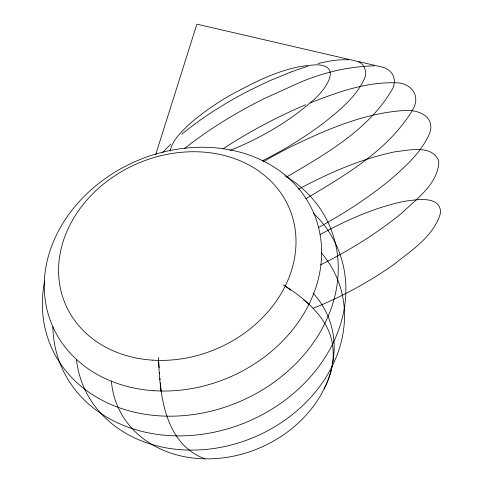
<?xml version="1.0" encoding="UTF-8"?>
<svg xmlns="http://www.w3.org/2000/svg" width="483" height="483" viewBox="0 0 483 483"><rect width="100%" height="100%" fill="white"/><g stroke="black" fill="none" stroke-linecap="round" stroke-linejoin="round"><path stroke-width="0.72" d="M205.015 458.85C164.709 444.167 159.487 394.182 158.533 357.378M170.155 151.076C172.256 140.142 181.185 132.245 188.744 124.771C201.266 113.499 215.285 104.014 229.799 95.495C257.053 80.746 286.298 65.368 317.977 64.807C344.27 66.672 321.702 93.901 311.879 101.339C287.904 122.465 259.679 138.464 230.137 150.43M155.707 154.614L196.889 24.15L355.687 60.949C364.574 62.373 368.052 72.655 363.808 80.015C355.349 97.644 339.489 110.227 324.618 122.277C305.045 137.16 283.95 149.984 261.991 161.026M412.452 110.202C421.822 95.018 410.103 81.844 393.784 82.756C364.725 82.243 336.796 92.555 310.086 102.915M324.021 389.008C334.997 368.988 337.164 343.437 324.83 323.489C314.741 307.152 299.466 294.847 283.286 284.91M412.192 110.728C387.722 150.642 345.007 175.456 305.751 198.785M162.717 152.441L170.789 144.067M181.88 134.171C196.822 121.788 213.015 110.987 229.757 101.213A358.784 296.743 -23.4 0 1 249.602 90.369L268.82 81.126L291.044 71.991M184.657 148.396C199.678 136.429 215.714 125.797 232.202 115.98A418.23 345.906 -23.4 0 1 264.575 98.429L294.998 84.67A172.884 142.986 -23.4 0 1 374.198 65.827M222.977 148.879C249.156 131.714 276.904 116.958 305.715 104.726M318.255 227.638C343.618 213.734 368.082 198.036 390.421 179.61C404.482 167.456 418.785 154.602 427.497 137.897C438.582 118.317 420.035 108.633 402.448 110.655C362.872 113.535 325.802 129.915 290.531 146.953A442.428 365.927 -23.4 0 0 263.464 161.612M319.939 234.678C346.456 220.163 374.458 207.533 404.186 201.357C415.35 199.853 440.405 194.824 440.599 212.611C434.241 236.036 411.528 250.291 393.627 264.648C368.577 282.271 341.481 297.057 312.984 308.311M286.244 177.134L287.542 176.452C325.62 154.005 367.436 130.325 390.952 91.498A20.238 16.742 -23.4 0 0 380.876 66.787L358.797 61.667M298.615 189.119C329.092 172.938 361.115 158.768 395.058 151.777C408.57 150.328 432.635 144.236 438.787 161.244C438.479 183.57 416.66 198.767 402.098 212.852C377.169 233.325 349.523 250.345 320.712 264.781M318.092 63.533C328.078 61.148 338.348 59.21 348.666 59.826M285.23 286.033L290.585 290.108M303.686 300.064L309.042 304.139M158.527 360.396L159.136 367.859M159.499 372.345L159.625 373.836M159.988 378.316L160.108 379.807M160.356 382.796L161.026 391.013M313.069 293.121A114.393 94.614 -23.4 0 1 260.518 447.572A114.393 94.614 -23.4 0 1 111.392 380.96M321.322 252.857A137.842 114.006 -23.4 0 1 255.797 436.499A137.842 114.006 -23.4 0 1 76.423 359.521M313.413 213.22A150.304 124.318 -23.4 0 1 249.143 421.037A150.304 124.318 -23.4 0 1 52.882 326.695M284.97 175.709A151.789 125.538 -23.4 0 1 318.551 334.852A151.789 125.538 -23.4 0 1 139.569 413.291A151.789 125.538 -23.4 0 1 44.69 281.009M291.05 72.003A231.943 191.836 -23.4 0 1 307.973 66.292M153.666 390.699A142.28 117.677 -23.4 0 0 314.994 216.215A142.28 117.677 -23.4 0 0 80.184 200.523A142.28 117.677 -23.4 0 0 153.666 390.699M152.223 360.125A121.794 100.736 -23.4 0 0 290.325 210.769A121.794 100.736 -23.4 0 0 89.325 197.336A121.794 100.736 -23.4 0 0 152.223 360.125"/></g></svg>
